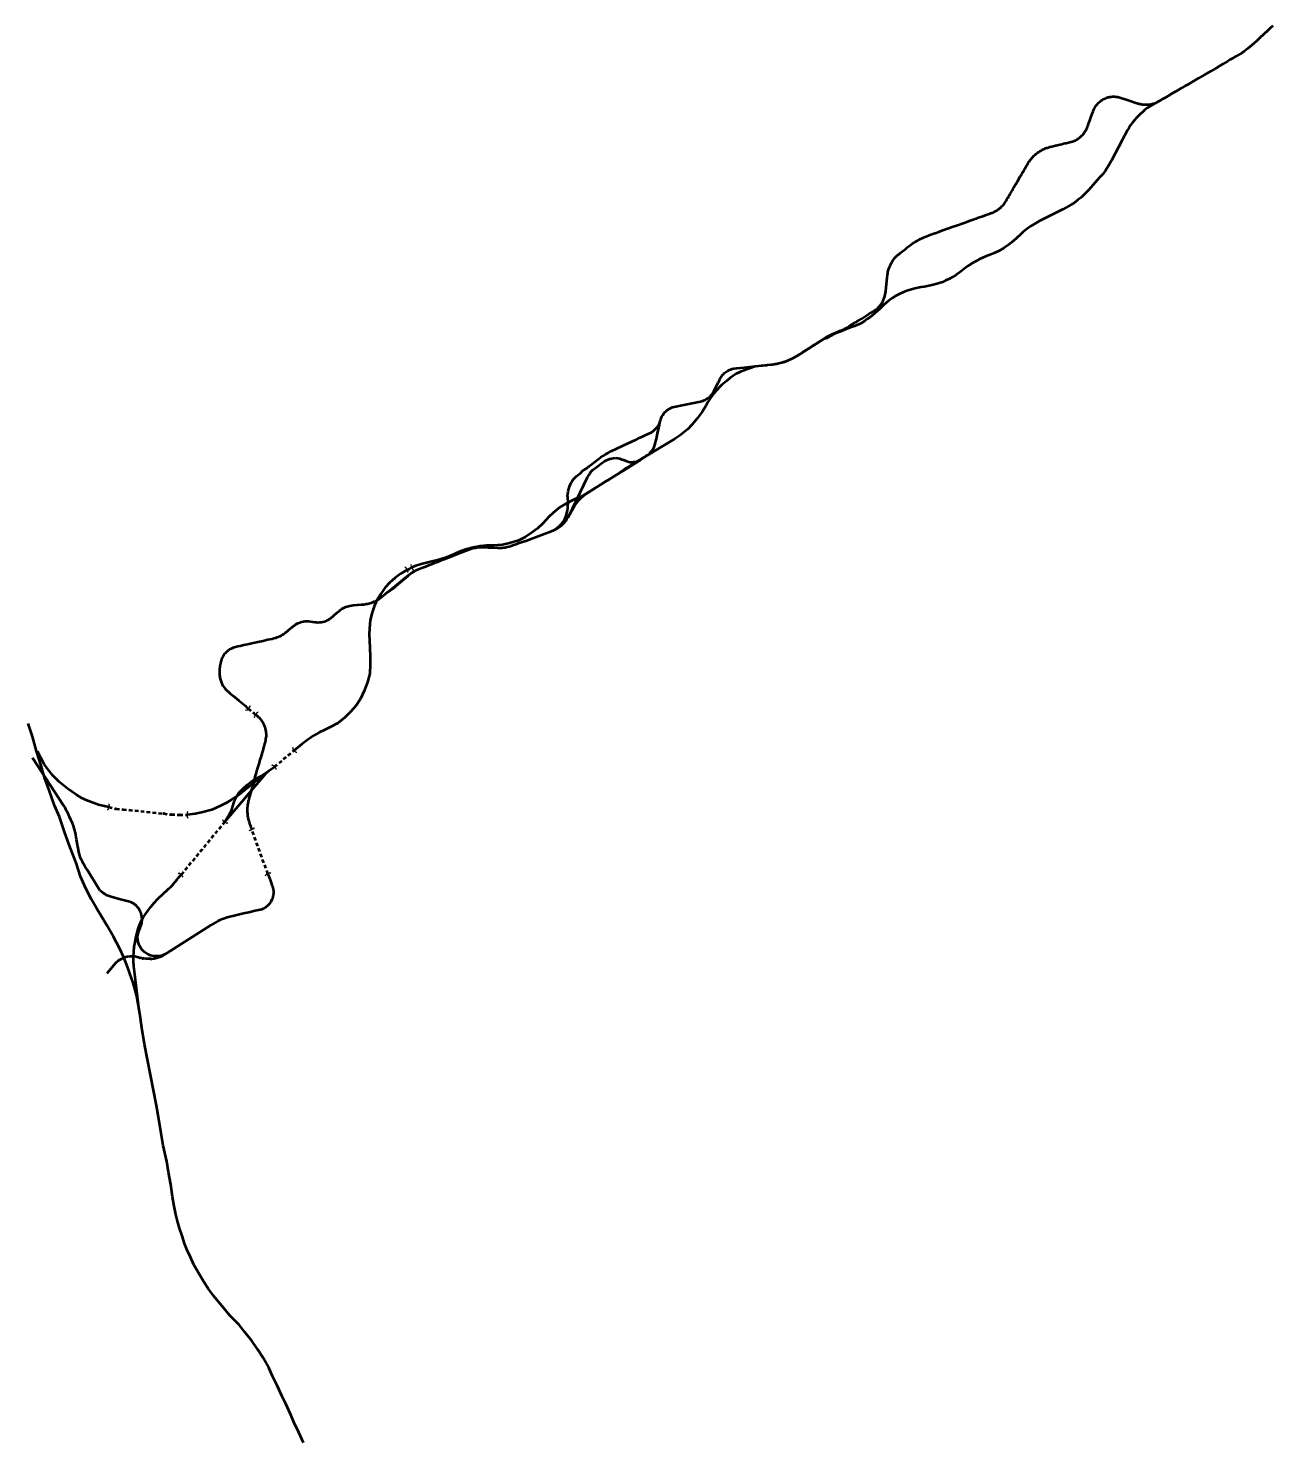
# Model space of a CAD drawing. Header units: metres. Extents: x 627729 to 750862, y 4209977 to 4428692.
# Drawn here: x 675937 to 715777, y 4274702 to 4320003 of the extents above; entities that cross this region are included whole.
import ezdxf

# ---------------------------------------------------------------- set-up
doc = ezdxf.new("R2010")
doc.units = ezdxf.units.M
doc.header["$MEASUREMENT"] = 0
doc.linetypes.add('DGN Style 2', pattern=[189.443405, 113.666043, -75.777362])
for name, color, linetype, lineweight in [('Nivel 14', 7, 'Continuous', 0), ('Nivel 15', 7, 'Continuous', 0), ('Nivel 31', 7, 'Continuous', 0), ('Nivel 32', 7, 'Continuous', 0), ('Nivel 33', 7, 'Continuous', 0), ('Nivel 34', 7, 'Continuous', 0), ('Nivel 8', 7, 'Continuous', 0), ('TRAZADO_AVE', 7, 'Continuous', 0)]:
    doc.layers.add(name, color=color, linetype=linetype, lineweight=lineweight)

msp = doc.modelspace()

# ---------------------------------------------------------------- linework, layer by layer
at = {"layer": 'Nivel 14', "color": 92, "linetype": 'Continuous', "lineweight": 53}
for points in [[(679612, 4290207), (679512, 4290234), (679427, 4290254), (679345, 4290269), (679274, 4290274), (679197, 4290273), (679103, 4290259), (679020, 4290240), (678933, 4290202), (678830, 4290141), (678726, 4290056), (678448, 4289732)], [(679868, 4290199), (679965, 4290212), (680052, 4290232), (680145, 4290263), (680237, 4290299), (680319, 4290351)]]:
    msp.add_lwpolyline(points, dxfattribs=at)
at = {"layer": 'Nivel 14', "color": 7, "linetype": 'Continuous', "lineweight": 30}
for points in [[(679599, 4290165, 0), (679608, 4290171, 0), (679612, 4290207, 0), (679614, 4290240, 0), (679604, 4290248, 0)], [(679876, 4290158, 0), (679868, 4290162, 0), (679868, 4290199, 0), (679867, 4290228, 0), (679874, 4290234, 0)]]:
    msp.add_polyline3d(points, dxfattribs=at)
at = {"layer": 'Nivel 14', "color": 7, "linetype": 'DGN Style 2', "lineweight": 53}
msp.add_polyline3d([(679868, 4290199, 0), (679795, 4290195, 0), (679695, 4290198, 0), (679612, 4290207, 0)], dxfattribs=at)
at = {"layer": 'Nivel 14', "color": 92, "linetype": 'Continuous', "lineweight": 53}
msp.add_point((679512, 4290234), dxfattribs=at)
at = {"layer": 'Nivel 15', "color": 107, "linetype": 'Continuous', "lineweight": 53}
msp.add_polyline3d([(684745, 4274702, 0), (684600, 4275026, 0), (684436, 4275360, 0), (684330, 4275613, 0), (684184, 4275942, 0), (684056, 4276201, 0), (683907, 4276535, 0), (683755, 4276833, 0), (683633, 4277098, 0), (683458, 4277421, 0), (683280, 4277697, 0), (683090, 4277961, 0), (682874, 4278241, 0), (682686, 4278472, 0), (682389, 4278775, 0), (682196, 4279012, 0), (682021, 4279210, 0), (681874, 4279395, 0), (681699, 4279641, 0), (681555, 4279850, 0), (681414, 4280084, 0), (681236, 4280400, 0), (681126, 4280640, 0), (681018, 4280864, 0), (680935, 4281087, 0), (680861, 4281327, 0), (680781, 4281573, 0), (680710, 4281798, 0), (680663, 4282013, 0), (680610, 4282278, 0), (680556, 4282580, 0), (680495, 4282976, 0), (680429, 4283363, 0), (680369, 4283708, 0), (680253, 4284223, 0), (680187, 4284602, 0), (680100, 4285193, 0), (680039, 4285502, 0), (679659, 4287462, 0), (679576, 4287988, 0), (679511, 4288452, 0), (679410, 4289001, 0), (679295, 4289428, 0), (679192, 4289728, 0), (679097, 4289978, 0), (678992, 4290240, 0), (678858, 4290539, 0), (678663, 4290904, 0), (678462, 4291255, 0), (678299, 4291523, 0), (678119, 4291826, 0), (677960, 4292105, 0), (677783, 4292453, 0), (677610, 4292837, 0), (677469, 4293277, 0), (677281, 4293766, 0), (677107, 4294238, 0), (676935, 4294744, 0), (676778, 4295108, 0), (676605, 4295598, 0), (676465, 4295978, 0), (676344, 4296379, 0), (676204, 4296854, 0), (676067, 4297317, 0), (675937, 4297741, 0)], dxfattribs=at)
at = {"layer": 'Nivel 31', "color": 30, "linetype": 'Continuous', "lineweight": 53}
for p, q in [((683080, 4295874, 0), (683181, 4295934, 0)), ((683181, 4295934, 0), (683275, 4295994, 0)), ((683275, 4295994, 0), (683378, 4296053, 0)), ((683378, 4296053, 0), (683647, 4296232, 0)), ((682608, 4295413, 0), (682687, 4295525, 0)), ((682687, 4295525, 0), (682791, 4295638, 0)), ((682791, 4295638, 0), (682948, 4295774, 0)), ((682948, 4295774, 0), (683080, 4295874, 0))]:
    msp.add_line(p, q, dxfattribs=at)
for points in [[(688063, 4302656), (687851, 4302535), (687687, 4302405), (687507, 4302248), (687366, 4302097), (687233, 4301904), (687085, 4301668), (687012, 4301486), (686937, 4301259), (686885, 4301032), (686858, 4300792), (686849, 4300585), (686864, 4300396), (686880, 4299890), (686884, 4299629), (686868, 4299339), (686793, 4299063), (686695, 4298784), (686571, 4298531), (686430, 4298309), (686267, 4298119), (686067, 4297928), (685843, 4297749), (685603, 4297616), (685431, 4297529), (685246, 4297445), (685079, 4297354), (684860, 4297198), (684694, 4297073), (684447, 4296877), (684447, 4296877)], [(678516, 4295057), (678181, 4295134), (677842, 4295264), (677651, 4295349), (677476, 4295455), (677199, 4295644), (676939, 4295853), (676721, 4296070), (676565, 4296272), (676447, 4296434), (676227, 4296835)]]:
    msp.add_lwpolyline(points, dxfattribs=at)
at = {"layer": 'Nivel 31', "color": 30, "linetype": 'Continuous', "lineweight": 53, "extrusion": (-0.000104947, 0.000112545, 1), "elevation": 412}
msp.add_lwpolyline([(682228, 4294589), (683551, 4296143), (683647, 4296232)], dxfattribs=at)
at = {"layer": 'Nivel 31', "color": 30, "linetype": 'Continuous', "lineweight": 53, "elevation": 0}
msp.add_lwpolyline([(682608, 4295413), (682570, 4295351), (682540, 4295278), (682506, 4295192), (682472, 4295088), (682438, 4294982), (682396, 4294876), (682334, 4294753), (682228, 4294589)], dxfattribs=at)
at = {"layer": 'Nivel 31', "color": 30, "linetype": 'Continuous', "lineweight": 53}
for points in [[(710959, 4316423, 0), (710611, 4315768, 0), (710507, 4315582, 0), (710426, 4315450, 0), (710334, 4315335, 0), (710231, 4315221, 0), (710162, 4315134, 0), (710093, 4315061, 0), (709952, 4314903, 0), (709877, 4314821, 0), (709747, 4314687, 0), (709644, 4314585, 0), (709540, 4314507, 0), (709447, 4314426, 0), (709333, 4314361, 0), (709166, 4314267, 0), (709071, 4314213, 0), (708295, 4313820, 0), (708191, 4313758, 0), (708028, 4313666, 0), (707927, 4313591, 0), (707791, 4313484, 0), (707712, 4313408, 0), (707567, 4313274, 0), (707415, 4313140, 0), (707315, 4313065, 0), (707179, 4312971, 0), (707045, 4312888, 0), (706859, 4312803, 0), (706754, 4312763, 0), (706579, 4312693, 0), (706395, 4312604, 0), (706280, 4312543, 0), (706178, 4312494, 0), (706026, 4312395, 0), (705944, 4312327, 0), (705791, 4312217, 0), (705629, 4312100, 0), (705532, 4312040, 0), (705433, 4311980, 0), (705304, 4311922, 0), (705203, 4311870, 0), (705103, 4311837, 0), (704993, 4311803, 0), (704822, 4311762, 0), (704620, 4311726, 0), (704518, 4311711, 0), (704316, 4311668, 0), (704214, 4311640, 0), (704096, 4311602, 0), (703957, 4311554, 0), (703842, 4311498, 0), (703714, 4311430, 0), (703594, 4311356, 0), (703473, 4311271, 0), (703333, 4311151, 0), (703188, 4311009, 0), (703101, 4310933, 0), (703028, 4310864, 0), (702892, 4310750, 0), (702807, 4310692, 0), (702707, 4310619, 0), (702589, 4310550, 0), (702393, 4310465, 0), (702290, 4310428, 0), (702186, 4310384, 0), (702051, 4310337, 0), (701919, 4310283, 0), (701749, 4310218, 0), (701609, 4310146, 0), (701497, 4310081, 0), (701396, 4310047, 0), (700662, 4309579, 0), (700544, 4309506, 0), (700453, 4309458, 0), (700364, 4309410, 0), (700185, 4309334, 0), (699898, 4309246, 0), (699752, 4309221, 0), (699587, 4309210, 0), (699434, 4309196, 0), (699212, 4309168, 0), (699059, 4309119, 0), (698964, 4309089, 0), (698853, 4309045, 0), (698757, 4309008, 0), (698596, 4308931, 0), (698504, 4308872, 0), (698399, 4308795, 0), (698300, 4308715, 0), (698144, 4308588, 0), (698061, 4308511, 0), (697990, 4308424, 0), (697879, 4308298, 0), (697789, 4308178, 0), (697686, 4308018, 0), (697615, 4307891, 0), (697510, 4307720, 0), (697355, 4307500, 0), (697185, 4307300, 0), (697051, 4307164, 0), (696793, 4306960, 0), (696634, 4306856, 0), (696205, 4306601, 0), (695748, 4306325, 0), (695723, 4306308, 0), (695683, 4306282, 0), (695642, 4306257, 0), (695620, 4306243, 0), (695610, 4306237, 0), (695610, 4306237, 0), (694902, 4305791, 0), (693790, 4305090, 0), (693673, 4305019, 0), (693435, 4304919, 0), (693124, 4304762, 0), (692939, 4304653, 0), (692746, 4304485, 0), (692607, 4304354, 0), (692407, 4304145, 0), (692235, 4303980, 0), (692050, 4303840, 0), (691849, 4303708, 0), (691629, 4303600, 0), (691338, 4303515, 0), (691114, 4303461, 0), (690812, 4303438, 0), (690609, 4303435, 0), (690399, 4303415, 0), (690175, 4303378, 0), (689929, 4303312, 0), (689734, 4303232, 0), (689476, 4303121, 0), (689287, 4303047, 0), (689040, 4302963, 0), (688812, 4302917, 0), (688520, 4302842, 0), (688314, 4302777, 0), (688214, 4302731, 0)], [(682609, 4295414, 0), (682736, 4295504, 0), (683031, 4295739, 0), (683180, 4295859, 0), (683323, 4295983, 0), (683647, 4296232, 0), (683818, 4296350, 0)], [(682609, 4295414, 0), (682455, 4295306, 0), (682280, 4295199, 0), (682091, 4295104, 0), (681808, 4294973, 0), (681480, 4294886, 0), (681282, 4294839, 0), (681020, 4294812, 0), (681020, 4294812, 0)], [(679461, 4288727, 0), (679342, 4289789, 0), (679318, 4289961, 0), (679305, 4290121, 0), (679305, 4290274, 0), (679311, 4290423, 0), (679324, 4290585, 0), (679355, 4290736, 0), (679389, 4290913, 0), (679428, 4291085, 0), (679475, 4291221, 0), (679547, 4291404, 0), (679626, 4291544, 0), (679685, 4291628, 0), (679764, 4291740, 0), (679859, 4291869, 0), (679965, 4291991, 0), (680084, 4292124, 0), (680255, 4292286, 0), (680399, 4292415, 0), (680441, 4292451, 0), (680488, 4292494, 0), (680527, 4292535, 0), (680593, 4292609, 0), (680643, 4292669, 0), (680703, 4292743, 0), (680760, 4292812, 0), (680827, 4292889, 0)]]:
    msp.add_polyline3d(points, dxfattribs=at)
msp.add_point((688063, 4302656), dxfattribs=at)
msp.add_point((688063, 4302656), dxfattribs=at)
at = {"layer": 'Nivel 32', "color": 7, "linetype": 'DGN Style 2', "lineweight": 53}
for p, q in [((688063, 4302656), (688137, 4302692)), ((688137, 4302692), (688214, 4302731)), ((683818, 4296350), (684447, 4296877)), ((678516, 4295057), (678739, 4295007)), ((678739, 4295007), (678972, 4294987)), ((678972, 4294987), (680274, 4294849)), ((680274, 4294849), (680515, 4294821)), ((680515, 4294821), (680775, 4294812)), ((680775, 4294812), (681020, 4294812))]:
    msp.add_line(p, q, dxfattribs=at)
at = {"layer": 'Nivel 32', "color": 7, "linetype": 'DGN Style 2', "lineweight": 53, "extrusion": (-0.761707, 0.628199, 0.158642), "elevation": 2178200, "flags": 128}
msp.add_lwpolyline([(-3747250, -349986), (-3746092, -349986), (-3745047, -349986)], dxfattribs=at)
at = {"layer": 'Nivel 32', "color": 7, "linetype": 'Continuous', "lineweight": 30}
for points in [[(688085, 4302559, 0), (688098, 4302584, 0), (688063, 4302656, 0), (688027, 4302728, 0), (687993, 4302730, 0)], [(688195, 4302829, 0), (688182, 4302805, 0), (688214, 4302731, 0), (688248, 4302657, 0), (688281, 4302655, 0)], [(684402, 4296965, 0), (684396, 4296938, 0), (684447, 4296877, 0), (684500, 4296815, 0), (684533, 4296822, 0)], [(683871, 4296267, 0), (683875, 4296294, 0), (683818, 4296350, 0), (683759, 4296406, 0), (683727, 4296396, 0)], [(678474, 4294967, 0), (678499, 4294978, 0), (678516, 4295057, 0), (678532, 4295136, 0), (678506, 4295158, 0)], [(681040, 4294909, 0), (681018, 4294892, 0), (681020, 4294812, 0), (681022, 4294731, 0), (681052, 4294716, 0)], [(682157, 4294658, 0), (682160, 4294631, 0), (682228, 4294589, 0), (682298, 4294547, 0), (682327, 4294564, 0)], [(680888, 4292812, 0), (680889, 4292839, 0), (680827, 4292890, 0), (680763, 4292940, 0), (680732, 4292926, 0)]]:
    msp.add_polyline3d(points, dxfattribs=at)
at = {"layer": 'Nivel 32', "color": 7, "linetype": 'DGN Style 2', "lineweight": 53}
for p in [(678516, 4295057), (678516, 4295057), (678739, 4295007), (680274, 4294849), (680515, 4294821), (680775, 4294812)]:
    msp.add_point(p, dxfattribs=at)
at = {"layer": 'Nivel 33', "color": 142, "linetype": 'Continuous', "lineweight": 53}
for p, q in [((696009, 4307166), (696082, 4307241)), ((696082, 4307241), (696124, 4307300)), ((696124, 4307300), (696144, 4307346)), ((696144, 4307346), (696167, 4307406, 0)), ((695218, 4306750), (695277, 4306777)), ((695277, 4306777), (695352, 4306810)), ((695352, 4306810), (695406, 4306835)), ((695406, 4306835), (695500, 4306883)), ((695500, 4306883), (695600, 4306926)), ((695600, 4306926), (695688, 4306975)), ((695688, 4306975), (695780, 4307018)), ((695780, 4307018), (695873, 4307054)), ((695873, 4307054), (695929, 4307094)), ((695929, 4307094), (696009, 4307166)), ((694268, 4306264), (694337, 4306310)), ((694337, 4306310), (694420, 4306363)), ((694420, 4306363), (694504, 4306409)), ((694504, 4306409), (694602, 4306460)), ((694602, 4306460), (695146, 4306716)), ((695146, 4306716), (695218, 4306750)), ((693685, 4305829), (693734, 4305862)), ((693734, 4305862), (693816, 4305919)), ((693816, 4305919), (693895, 4305982)), ((693895, 4305982), (694035, 4306085)), ((693976, 4305831), (694012, 4305865, 0)), ((694012, 4305865, 0), (694050, 4305893, 0)), ((694035, 4306085), (694213, 4306226)), ((694050, 4305893, 0), (694080, 4305916)), ((694080, 4305916), (694126, 4305947)), ((694126, 4305947), (694314, 4306087)), ((694213, 4306226), (694268, 4306264)), ((694314, 4306087), (694373, 4306124)), ((694373, 4306124), (694427, 4306159)), ((694427, 4306159), (694483, 4306184)), ((694483, 4306184), (694550, 4306213)), ((694550, 4306213), (694608, 4306229)), ((694608, 4306229), (694673, 4306237)), ((694673, 4306237), (694748, 4306241)), ((694748, 4306241), (694809, 4306232)), ((694809, 4306232), (694860, 4306224)), ((694860, 4306224), (694937, 4306197)), ((694937, 4306197), (694992, 4306181)), ((694992, 4306181), (695065, 4306152)), ((695065, 4306152), (695127, 4306132)), ((695127, 4306132), (695195, 4306111)), ((695195, 4306111), (695254, 4306111)), ((695254, 4306111), (695312, 4306112)), ((695312, 4306112), (695380, 4306121)), ((695380, 4306121), (695440, 4306137)), ((695440, 4306137), (695511, 4306175, 0)), ((693239, 4304379), (693845, 4305623)), ((693296, 4305402), (693332, 4305471)), ((693332, 4305471), (693384, 4305553)), ((693384, 4305553), (693444, 4305618)), ((693444, 4305618), (693483, 4305657)), ((693483, 4305657), (693533, 4305693)), ((693533, 4305693), (693587, 4305738)), ((693587, 4305738), (693627, 4305767)), ((693627, 4305767), (693685, 4305829)), ((693845, 4305623), (693863, 4305661)), ((693863, 4305661), (693888, 4305705)), ((693888, 4305705), (693913, 4305747, 0)), ((693913, 4305747, 0), (693944, 4305796, 0)), ((693944, 4305796, 0), (693976, 4305831)), ((693202, 4305033), (693211, 4305089)), ((693208, 4304986), (693202, 4305033)), ((693215, 4304934), (693208, 4304986)), ((693211, 4305089), (693218, 4305168)), ((693218, 4305168), (693241, 4305249)), ((693241, 4305249), (693263, 4305326)), ((693263, 4305326), (693296, 4305402)), ((693183, 4304473), (693203, 4304565)), ((693203, 4304565), (693210, 4304636)), ((693210, 4304636), (693212, 4304699)), ((693212, 4304699), (693221, 4304783)), ((693218, 4304849), (693215, 4304934)), ((693221, 4304783), (693218, 4304849)), ((692904, 4304031), (692957, 4304083)), ((692957, 4304083), (693009, 4304133)), ((693009, 4304133), (693046, 4304184)), ((693046, 4304184), (693094, 4304260)), ((693094, 4304260), (693124, 4304316)), ((693124, 4304316), (693154, 4304400)), ((693154, 4304400), (693183, 4304473)), ((692689, 4303894, 0), (692765, 4303934)), ((692765, 4303934), (692809, 4303959)), ((692809, 4303959), (692862, 4304000)), ((692862, 4304000), (692904, 4304031)), ((687569, 4302036), (687866, 4302274)), ((687569, 4302036), (687866, 4302274)), ((687569, 4302036), (687866, 4302274)), ((687569, 4302036), (687866, 4302274)), ((687569, 4302036), (687866, 4302274)), ((687569, 4302036), (687866, 4302274)), ((687569, 4302036), (687866, 4302274)), ((687705, 4302139), (687845, 4302252)), ((687705, 4302139), (687845, 4302252)), ((687705, 4302139), (687845, 4302252)), ((687705, 4302139), (687845, 4302252)), ((687705, 4302139), (687845, 4302252)), ((687705, 4302139), (687845, 4302252)), ((687705, 4302139), (687845, 4302252)), ((687783, 4302212), (687992, 4302384)), ((687783, 4302212), (687992, 4302384)), ((687783, 4302212), (687992, 4302384)), ((687783, 4302212), (687992, 4302384)), ((687783, 4302212), (687992, 4302384)), ((687783, 4302212), (687992, 4302384)), ((687783, 4302212), (687992, 4302384)), ((687845, 4302252), (687907, 4302309)), ((687845, 4302252), (687907, 4302309)), ((687845, 4302252), (687907, 4302309)), ((687845, 4302252), (687907, 4302309)), ((687845, 4302252), (687907, 4302309)), ((687845, 4302252), (687907, 4302309)), ((687845, 4302252), (687907, 4302309)), ((687866, 4302274), (688021, 4302404)), ((687866, 4302274), (688021, 4302404)), ((687866, 4302274), (688021, 4302404)), ((687866, 4302274), (688021, 4302404)), ((687866, 4302274), (688021, 4302404)), ((687866, 4302274), (688021, 4302404)), ((687866, 4302274), (688021, 4302404)), ((687992, 4302384), (688074, 4302452)), ((687992, 4302384), (688074, 4302452)), ((687992, 4302384), (688074, 4302452)), ((687992, 4302384), (688074, 4302452)), ((687992, 4302384), (688074, 4302452)), ((687992, 4302384), (688074, 4302452)), ((687992, 4302384), (688074, 4302452)), ((688021, 4302404), (688104, 4302477)), ((688021, 4302404), (688104, 4302477)), ((688021, 4302404), (688104, 4302477)), ((688021, 4302404), (688104, 4302477)), ((688021, 4302404), (688104, 4302477)), ((688021, 4302404), (688104, 4302477)), ((688021, 4302404), (688104, 4302477)), ((687454, 4301953), (687534, 4302013)), ((687454, 4301953), (687534, 4302013)), ((687454, 4301953), (687534, 4302013)), ((687454, 4301953), (687534, 4302013)), ((687454, 4301953), (687534, 4302013)), ((687454, 4301953), (687534, 4302013)), ((687454, 4301953), (687534, 4302013)), ((687454, 4301953), (687507, 4301990)), ((687454, 4301953), (687507, 4301990)), ((687454, 4301953), (687507, 4301990)), ((687454, 4301953), (687507, 4301990)), ((687454, 4301953), (687507, 4301990)), ((687454, 4301953), (687507, 4301990)), ((687454, 4301953), (687507, 4301990)), ((687507, 4301990), (687569, 4302035)), ((687507, 4301990), (687569, 4302035)), ((687507, 4301990), (687569, 4302035)), ((687507, 4301990), (687569, 4302035)), ((687507, 4301990), (687569, 4302035)), ((687507, 4301990), (687569, 4302035)), ((687507, 4301990), (687569, 4302035)), ((687522, 4302001), (687552, 4302020)), ((687522, 4302001), (687552, 4302020)), ((687522, 4302001), (687552, 4302020)), ((687522, 4302001), (687552, 4302020)), ((687522, 4302001), (687552, 4302020)), ((687522, 4302001), (687552, 4302020)), ((687522, 4302001), (687552, 4302020)), ((687534, 4302013), (687603, 4302068)), ((687534, 4302013), (687603, 4302068)), ((687534, 4302013), (687603, 4302068)), ((687534, 4302013), (687603, 4302068)), ((687534, 4302013), (687603, 4302068)), ((687534, 4302013), (687603, 4302068)), ((687534, 4302013), (687603, 4302068)), ((687552, 4302020), (687567, 4302030)), ((687552, 4302020), (687567, 4302030)), ((687552, 4302020), (687567, 4302030)), ((687552, 4302020), (687567, 4302030)), ((687552, 4302020), (687567, 4302030)), ((687552, 4302020), (687567, 4302030)), ((687552, 4302020), (687567, 4302030)), ((687567, 4302030), (687573, 4302034)), ((687567, 4302030), (687573, 4302034)), ((687567, 4302030), (687573, 4302034)), ((687567, 4302030), (687573, 4302034)), ((687567, 4302030), (687573, 4302034)), ((687567, 4302030), (687573, 4302034)), ((687567, 4302030), (687573, 4302034)), ((687569, 4302035), (687569, 4302036)), ((687569, 4302035), (687569, 4302036)), ((687569, 4302035), (687569, 4302036)), ((687569, 4302035), (687569, 4302036)), ((687569, 4302035), (687569, 4302036)), ((687569, 4302035), (687569, 4302036)), ((687569, 4302035), (687569, 4302036)), ((687573, 4302034), (687586, 4302043)), ((687573, 4302034), (687586, 4302043)), ((687573, 4302034), (687586, 4302043)), ((687573, 4302034), (687586, 4302043)), ((687573, 4302034), (687586, 4302043)), ((687573, 4302034), (687586, 4302043)), ((687573, 4302034), (687586, 4302043)), ((687586, 4302043), (687596, 4302051)), ((687586, 4302043), (687596, 4302051)), ((687586, 4302043), (687596, 4302051)), ((687586, 4302043), (687596, 4302051)), ((687586, 4302043), (687596, 4302051)), ((687586, 4302043), (687596, 4302051)), ((687586, 4302043), (687596, 4302051)), ((687596, 4302051), (687705, 4302139)), ((687596, 4302051), (687705, 4302139)), ((687596, 4302051), (687705, 4302139)), ((687596, 4302051), (687705, 4302139)), ((687596, 4302051), (687705, 4302139)), ((687596, 4302051), (687705, 4302139)), ((687596, 4302051), (687705, 4302139)), ((687603, 4302068), (687783, 4302212)), ((687603, 4302068), (687783, 4302212)), ((687603, 4302068), (687783, 4302212)), ((687603, 4302068), (687783, 4302212)), ((687603, 4302068), (687783, 4302212)), ((687603, 4302068), (687783, 4302212)), ((687603, 4302068), (687783, 4302212)), ((687609, 4302048), (687662, 4302097)), ((687609, 4302048), (687662, 4302097)), ((687609, 4302048), (687662, 4302097)), ((687609, 4302048), (687662, 4302097)), ((687609, 4302048), (687662, 4302097)), ((687609, 4302048), (687662, 4302097)), ((687609, 4302048), (687662, 4302097)), ((687662, 4302097), (687699, 4302134)), ((687662, 4302097), (687699, 4302134)), ((687662, 4302097), (687699, 4302134)), ((687662, 4302097), (687699, 4302134)), ((687662, 4302097), (687699, 4302134)), ((687662, 4302097), (687699, 4302134)), ((687662, 4302097), (687699, 4302134)), ((683082, 4294366), (683090, 4294343))]:
    msp.add_line(p, q, dxfattribs=at)
for points in [[(699211, 4309177), (699409, 4309199), (699573, 4309216), (699606, 4309220), (699608, 4309220), (699709, 4309233), (699751, 4309239), (699753, 4309239), (699806, 4309246), (699848, 4309252), (699850, 4309252), (699876, 4309256), (699878, 4309256), (699904, 4309261), (699928, 4309266), (699938, 4309268), (699967, 4309273), (700064, 4309299), (700146, 4309324), (700230, 4309354), (700294, 4309381), (700376, 4309419), (700453, 4309457), (700532, 4309502), (700614, 4309554), (700644, 4309572), (700714, 4309620), (700795, 4309668), (700937, 4309759), (701014, 4309808), (701123, 4309877), (701141, 4309889), (701171, 4309907), (701288, 4309982), (701369, 4310033), (701401, 4310054), (701448, 4310083), (701484, 4310105), (701569, 4310154), (701669, 4310205), (701796, 4310260), (701945, 4310321), (701945, 4310321), (701959, 4310328), (701959, 4310328), (702031, 4310358), (702083, 4310385), (702127, 4310410), (702152, 4310424), (702212, 4310460), (702330, 4310532), (702426, 4310591), (702426, 4310591), (702433, 4310595), (702433, 4310595), (702462, 4310612), (702607, 4310702), (702837, 4310843), (702983, 4310933), (703031, 4310963), (703082, 4311000), (703121, 4311032), (703159, 4311068), (703200, 4311113), (703241, 4311164), (703263, 4311198), (703270, 4311209), (703272, 4311212), (703295, 4311255), (703319, 4311307), (703342, 4311363), (703361, 4311427), (703373, 4311479), (703387, 4311579), (703438, 4312022), (703447, 4312110), (703454, 4312156), (703460, 4312192), (703471, 4312240), (703487, 4312296)], [(684514, 4300915), (684553, 4300937), (684553, 4300937), (684575, 4300948), (684580, 4300951), (684633, 4300973), (684683, 4300991), (684744, 4301004), (684799, 4301012), (684849, 4301015), (684911, 4301013), (684976, 4301008), (685041, 4300997), (685044, 4300997), (685110, 4300986), (685112, 4300985), (685165, 4300979), (685219, 4300976), (685274, 4300979), (685320, 4300985), (685371, 4300994), (685415, 4301006), (685452, 4301019), (685488, 4301033), (685519, 4301048), (685555, 4301067), (685585, 4301086), (685615, 4301107), (685623, 4301114), (685709, 4301186), (685825, 4301287), (685872, 4301327), (685906, 4301353), (685935, 4301376), (685979, 4301405), (686017, 4301428), (686061, 4301450), (686102, 4301468), (686142, 4301483), (686189, 4301497), (686231, 4301507), (686285, 4301517), (686342, 4301524), (686342, 4301524), (686358, 4301526), (686472, 4301536), (686601, 4301547), (686677, 4301552), (686727, 4301558), (686765, 4301564), (686805, 4301572), (686871, 4301587), (686926, 4301604), (686970, 4301620), (686991, 4301629), (687014, 4301639), (687053, 4301659), (687096, 4301682), (687139, 4301708), (687155, 4301718), (687201, 4301751), (687270, 4301806), (687289, 4301821), (687362, 4301879), (687450, 4301951), (687456, 4301956), (688114, 4302484), (688155, 4302517), (688195, 4302548), (688246, 4302583), (688289, 4302609), (688337, 4302636), (688378, 4302656), (688432, 4302679), (688531, 4302719), (688660, 4302768), (688782, 4302816), (688873, 4302853), (688964, 4302888), (689043, 4302919), (689156, 4302964), (689281, 4303013), (689359, 4303043), (689504, 4303099), (689598, 4303137), (689932, 4303269), (690047, 4303312), (690106, 4303331), (690164, 4303348), (690214, 4303359), (690249, 4303367), (690298, 4303374), (690347, 4303380), (690402, 4303384), (690465, 4303385), (690520, 4303384), (690563, 4303382), (690662, 4303377), (690844, 4303370), (690955, 4303365), (691017, 4303363), (691053, 4303364), (691084, 4303365), (691112, 4303367), (691160, 4303371), (691208, 4303378), (691272, 4303390), (691332, 4303406), (691402, 4303426), (691478, 4303454), (691561, 4303485), (691648, 4303518), (691756, 4303557), (691861, 4303592), (692486, 4303819), (692686, 4303893), (692788, 4303936), (692867, 4303978), (692938, 4304025), (692998, 4304071), (693066, 4304135), (693142, 4304226), (693182, 4304282), (693220, 4304344), (693279, 4304443), (693423, 4304698), (693487, 4304794), (693500, 4304810), (693500, 4304810), (693556, 4304881), (693636, 4304964), (693707, 4305028), (693725, 4305041), (693768, 4305073), (693790, 4305090), (693826, 4305113), (693845, 4305125), (693886, 4305151), (694266, 4305391), (694449, 4305505), (694531, 4305556), (694721, 4305676), (694886, 4305781), (694933, 4305811), (695178, 4305963), (695598, 4306230), (695642, 4306257), (695723, 4306308), (695774, 4306343), (695825, 4306385), (695872, 4306434), (695897, 4306465), (695930, 4306512), (695963, 4306570), (695984, 4306617), (696000, 4306663), (696046, 4306852), (696085, 4307030), (696123, 4307207), (696144, 4307302), (696158, 4307366), (696171, 4307426), (696185, 4307478), (696200, 4307521), (696224, 4307572), (696250, 4307617), (696279, 4307661), (696320, 4307710), (696357, 4307744), (696390, 4307772), (696439, 4307806), (696498, 4307839), (696560, 4307865), (696616, 4307881), (696920, 4307943), (697134, 4307984), (697406, 4308040), (697460, 4308050), (697496, 4308060), (697527, 4308070), (697557, 4308081), (697585, 4308093), (697604, 4308102), (697640, 4308123), (697688, 4308154), (697726, 4308182), (697763, 4308213), (697793, 4308245), (697793, 4308245), (697820, 4308278), (697849, 4308317), (697883, 4308371), (697919, 4308444), (697988, 4308584), (698024, 4308657), (698051, 4308713), (698073, 4308759), (698088, 4308786), (698106, 4308819), (698126, 4308849), (698145, 4308876), (698164, 4308900), (698191, 4308928), (698218, 4308954), (698248, 4308980), (698277, 4309001), (698308, 4309022), (698345, 4309043), (698385, 4309062), (698426, 4309078), (698473, 4309092), (698526, 4309102), (698616, 4309114), (698856, 4309139), (699211, 4309177)], [(694976, 4305846), (694983, 4305850), (695069, 4305905), (695069, 4305905), (695101, 4305925), (695125, 4305940)], [(695125, 4305940), (695125, 4305940), (695125, 4305940), (695238, 4306009), (695264, 4306018)], [(695180, 4305960), (695589, 4306219), (695597, 4306225), (695610, 4306237)], [(695180, 4305960), (695589, 4306219), (695597, 4306225), (695610, 4306237)], [(695180, 4305960), (695589, 4306219), (695597, 4306225), (695610, 4306237)], [(695180, 4305960), (695589, 4306219), (695597, 4306225), (695610, 4306237)], [(695180, 4305960), (695589, 4306219), (695597, 4306225), (695610, 4306237)], [(684553, 4300937), (684514, 4300915), (684482, 4300894), (684446, 4300868), (684399, 4300831), (684349, 4300788), (684269, 4300721), (684216, 4300675), (684164, 4300636), (684160, 4300632), (684119, 4300602), (684075, 4300574), (684031, 4300547), (683989, 4300525), (683939, 4300503), (683895, 4300488), (683855, 4300473), (683799, 4300457), (683740, 4300442), (683737, 4300442), (683597, 4300411), (683452, 4300378), (683281, 4300339), (683090, 4300298), (682959, 4300268), (682838, 4300241), (682719, 4300215), (682644, 4300198), (682568, 4300180), (682521, 4300166), (682519, 4300166), (682474, 4300149), (682427, 4300128), (682382, 4300105), (682351, 4300085), (682320, 4300061), (682288, 4300035), (682264, 4300013), (682236, 4299983), (682211, 4299953), (682187, 4299920), (682172, 4299898), (682154, 4299866), (682136, 4299828), (682120, 4299788), (682108, 4299754), (682098, 4299717), (682088, 4299672), (682085, 4299652), (682082, 4299634), (682082, 4299631), (682074, 4299562), (682063, 4299474), (682059, 4299418), (682058, 4299416), (682057, 4299358), (682058, 4299315), (682062, 4299277), (682064, 4299247), (682073, 4299194), (682087, 4299138), (682088, 4299136), (682108, 4299075), (682148, 4298988), (682180, 4298934), (682183, 4298928), (682186, 4298925), (682245, 4298846), (682317, 4298772), (682321, 4298767), (682402, 4298698), (682498, 4298622), (682608, 4298530), (682610, 4298529), (682673, 4298477), (682786, 4298384), (682788, 4298384), (682890, 4298299), (682925, 4298262), (682976, 4298219)], [(683213, 4298025), (683241, 4298004), (683288, 4297965), (683346, 4297903), (683352, 4297897), (683356, 4297892), (683361, 4297886), (683365, 4297882), (683368, 4297877), (683372, 4297873), (683375, 4297869), (683378, 4297864), (683382, 4297860), (683386, 4297855), (683389, 4297851), (683393, 4297846), (683397, 4297841), (683400, 4297837), (683404, 4297832), (683408, 4297826), (683412, 4297819), (683417, 4297813), (683421, 4297806), (683425, 4297800), (683429, 4297794), (683432, 4297788), (683436, 4297782), (683439, 4297776), (683442, 4297770), (683446, 4297764), (683449, 4297758), (683452, 4297753), (683454, 4297747), (683457, 4297741), (683460, 4297736), (683463, 4297730), (683466, 4297724), (683469, 4297718), (683472, 4297712), (683475, 4297706), (683478, 4297699), (683480, 4297694), (683495, 4297656), (683496, 4297654), (683498, 4297648), (683500, 4297641), (683503, 4297635), (683506, 4297628), (683508, 4297622), (683510, 4297616), (683512, 4297609), (683514, 4297604), (683516, 4297598), (683517, 4297592), (683519, 4297586), (683520, 4297580), (683521, 4297575), (683523, 4297569), (683524, 4297563), (683526, 4297558), (683527, 4297552), (683528, 4297546), (683529, 4297541), (683530, 4297535), (683532, 4297529), (683533, 4297523), (683534, 4297517), (683535, 4297511), (683536, 4297506), (683537, 4297500), (683538, 4297495), (683539, 4297489), (683540, 4297484), (683540, 4297478), (683541, 4297473), (683542, 4297468), (683542, 4297463), (683543, 4297458), (683544, 4297453), (683544, 4297448), (683545, 4297443), (683545, 4297436), (683546, 4297429), (683546, 4297423), (683547, 4297416), (683547, 4297409), (683548, 4297403), (683548, 4297394), (683548, 4297385), (683549, 4297377), (683549, 4297368), (683549, 4297360), (683549, 4297351), (683549, 4297341), (683549, 4297332), (683549, 4297322), (683549, 4297313), (683549, 4297304)], [(683174, 4295922), (683186, 4295965), (683190, 4295977), (683191, 4295983), (683214, 4296064), (683242, 4296161), (683243, 4296164), (683268, 4296250), (683269, 4296253), (683296, 4296347), (683297, 4296350), (683324, 4296441), (683347, 4296522), (683348, 4296525), (683365, 4296581), (683388, 4296656), (683388, 4296659), (683411, 4296736), (683412, 4296738), (683434, 4296810), (683434, 4296810), (683451, 4296873), (683465, 4296914), (683467, 4296921), (683467, 4296922), (683480, 4296965), (683491, 4297002), (683502, 4297043), (683514, 4297082), (683514, 4297083), (683523, 4297118), (683523, 4297120), (683531, 4297153), (683532, 4297157), (683537, 4297188), (683542, 4297219), (683546, 4297259), (683549, 4297293), (683549, 4297306)], [(677478, 4294026), (677448, 4294233), (677421, 4294345), (677383, 4294457), (677350, 4294549), (677302, 4294649), (677260, 4294747), (677211, 4294849), (677165, 4294944), (677113, 4295041), (677064, 4295115), (676073, 4296637), (676073, 4296637)], [(683174, 4295922), (683137, 4295795), (683121, 4295742), (683109, 4295701), (683098, 4295662), (683086, 4295622), (683063, 4295543), (683052, 4295508), (683029, 4295426), (683019, 4295395), (683010, 4295365), (683002, 4295335), (682994, 4295306), (682987, 4295279), (682979, 4295247), (682972, 4295217), (682961, 4295161), (682955, 4295131), (682950, 4295083), (682948, 4295060), (682944, 4294992), (682944, 4294943), (682945, 4294900), (682950, 4294844), (682954, 4294801), (682957, 4294778), (682966, 4294730), (682972, 4294700), (682979, 4294671), (682987, 4294643), (682994, 4294615), (683010, 4294568), (683016, 4294548), (683023, 4294528), (683031, 4294506), (683039, 4294484), (683047, 4294462), (683054, 4294442), (683064, 4294416), (683074, 4294389), (683082, 4294366)], [(678231, 4292393), (678218, 4292409), (678103, 4292599), (678039, 4292713), (677928, 4292884), (677832, 4293039), (677759, 4293149), (677699, 4293242), (677670, 4293309), (677621, 4293407), (677561, 4293572), (677478, 4294026)], [(683608, 4292920), (683638, 4292840), (683659, 4292783), (683680, 4292726), (683702, 4292666), (683724, 4292605), (683739, 4292560), (683754, 4292514), (683758, 4292501), (683762, 4292489), (683770, 4292458), (683773, 4292442), (683776, 4292426), (683778, 4292410), (683780, 4292395), (683782, 4292373), (683784, 4292352), (683784, 4292331), (683784, 4292309), (683783, 4292288), (683781, 4292267), (683778, 4292246), (683775, 4292225), (683770, 4292202), (683765, 4292179), (683758, 4292156), (683751, 4292134), (683736, 4292095), (683700, 4292026), (683645, 4291951), (683615, 4291921), (683539, 4291853), (683471, 4291812), (683409, 4291784), (683307, 4291755), (683204, 4291733), (682993, 4291684), (682830, 4291647), (682699, 4291617), (682480, 4291567), (682394, 4291547), (682305, 4291523), (682215, 4291494), (682126, 4291461), (682064, 4291435), (682004, 4291408), (681854, 4291325), (681782, 4291280), (680375, 4290383), (680319, 4290351), (680319, 4290351)]]:
    msp.add_lwpolyline(points, dxfattribs=at)
at = {"layer": 'Nivel 33', "color": 142, "linetype": 'Continuous', "lineweight": 53, "extrusion": (0.000723606, -0.001606, 0.999998), "elevation": -6411}
msp.add_lwpolyline([(694902, 4305786), (694929, 4305798), (695180, 4305955)], dxfattribs=at)
at = {"layer": 'Nivel 33', "color": 142, "linetype": 'Continuous', "lineweight": 53, "elevation": 0}
msp.add_lwpolyline([(694902, 4305791), (694925, 4305808), (694968, 4305840), (694974, 4305844), (695021, 4305880), (695054, 4305905), (695074, 4305918), (695126, 4305940)], dxfattribs=at)
at = {"layer": 'Nivel 33', "color": 142, "linetype": 'Continuous', "lineweight": 53}
for points in [[(703471, 4312240, 0), (703487, 4312296, 0), (703491, 4312307, 0), (703506, 4312350, 0), (703527, 4312400, 0), (703549, 4312450, 0), (703575, 4312495, 0), (703606, 4312545, 0), (703648, 4312603, 0), (703694, 4312660, 0), (703746, 4312713, 0), (703809, 4312769, 0), (703811, 4312771, 0), (703815, 4312773, 0), (703863, 4312811, 0), (703863, 4312811, 0), (703915, 4312852, 0), (703916, 4312853, 0), (703991, 4312912, 0), (703991, 4312912, 0), (704042, 4312953, 0), (704043, 4312954, 0), (704045, 4312956, 0), (704088, 4312990, 0), (704156, 4313041, 0), (704157, 4313042, 0), (704203, 4313077, 0), (704206, 4313079, 0), (704206, 4313079, 0), (704248, 4313112, 0), (704248, 4313112, 0), (704300, 4313144, 0), (704302, 4313145, 0), (704328, 4313160, 0), (704370, 4313185, 0), (704424, 4313217, 0), (704458, 4313236, 0), (704459, 4313236, 0), (704503, 4313260, 0), (704549, 4313281, 0), (704550, 4313282, 0), (704597, 4313302, 0), (704647, 4313324, 0), (704706, 4313348, 0), (704707, 4313348, 0), (704761, 4313368, 0), (704763, 4313369, 0), (704775, 4313374, 0), (704862, 4313404, 0), (704963, 4313442, 0), (704968, 4313443, 0), (705089, 4313487, 0), (705090, 4313487, 0), (705218, 4313533, 0), (705218, 4313533, 0), (705370, 4313588, 0), (705370, 4313588, 0), (705372, 4313588, 0), (705516, 4313640, 0), (705517, 4313640, 0), (705683, 4313700, 0), (705687, 4313700, 0), (705866, 4313765, 0), (705870, 4313766, 0), (706016, 4313818, 0), (706018, 4313819, 0), (706091, 4313846, 0), (706255, 4313904, 0), (706317, 4313926, 0), (706320, 4313927, 0), (706468, 4313980, 0), (706470, 4313980, 0), (706602, 4314029, 0), (706640, 4314042, 0), (706728, 4314074, 0), (706752, 4314082, 0), (706756, 4314084, 0), (706781, 4314092, 0), (706785, 4314094, 0), (706790, 4314096, 0), (706793, 4314097, 0), (706819, 4314107, 0), (706827, 4314110, 0), (706833, 4314113, 0), (706846, 4314118, 0), (706879, 4314134, 0), (706896, 4314142, 0), (706900, 4314144, 0), (706918, 4314153, 0), (706942, 4314168, 0), (706946, 4314170, 0), (706960, 4314180, 0), (706988, 4314198, 0), (707000, 4314207, 0), (707001, 4314207, 0), (707004, 4314210, 0), (707028, 4314229, 0), (707030, 4314230, 0), (707032, 4314231, 0), (707056, 4314251, 0), (707060, 4314254, 0), (707084, 4314276, 0), (707087, 4314279, 0), (707110, 4314302, 0), (707110, 4314303, 0), (707132, 4314326, 0), (707132, 4314326, 0), (707135, 4314329, 0), (707154, 4314351, 0), (707156, 4314352, 0), (707157, 4314353, 0), (707174, 4314375, 0), (707177, 4314379, 0), (707195, 4314404, 0), (707197, 4314408, 0), (707219, 4314440, 0), (707220, 4314442, 0), (707221, 4314444, 0), (707242, 4314478, 0), (707267, 4314522, 0), (707270, 4314526, 0), (707291, 4314563, 0), (707293, 4314566, 0), (707319, 4314608, 0), (707319, 4314609, 0), (707321, 4314613, 0), (707346, 4314655, 0), (707347, 4314656, 0), (707371, 4314699, 0), (707390, 4314729, 0), (707410, 4314765, 0), (707412, 4314768, 0), (707414, 4314771, 0), (707443, 4314822, 0), (707444, 4314823, 0), (707468, 4314864, 0), (707470, 4314869, 0), (707490, 4314901, 0), (707512, 4314937, 0), (707524, 4314959, 0), (707545, 4314995, 0), (707562, 4315025, 0), (707563, 4315026, 0), (707585, 4315064, 0), (707587, 4315066, 0), (707603, 4315094, 0), (707696, 4315254, 0), (707706, 4315269, 0), (707708, 4315274, 0), (707733, 4315317, 0), (707762, 4315366, 0), (707765, 4315370, 0), (707791, 4315415, 0), (707792, 4315417, 0), (707794, 4315421, 0), (707819, 4315462, 0), (707821, 4315466, 0), (707843, 4315504, 0), (707844, 4315506, 0), (707869, 4315550, 0), (707872, 4315554, 0), (707896, 4315595, 0), (707896, 4315597, 0), (707899, 4315601, 0), (707923, 4315640, 0), (707924, 4315643, 0), (707949, 4315685, 0), (707952, 4315689, 0), (707973, 4315723, 0), (707976, 4315727, 0), (708002, 4315764, 0), (708004, 4315768, 0), (708028, 4315800, 0), (708032, 4315804, 0), (708056, 4315834, 0), (708059, 4315836, 0), (708082, 4315863, 0), (708083, 4315864, 0), (708084, 4315866, 0), (708110, 4315894, 0), (708113, 4315898, 0), (708142, 4315925, 0), (708142, 4315925, 0), (708145, 4315928, 0), (708172, 4315953, 0), (708174, 4315954, 0), (708177, 4315956, 0), (708211, 4315986, 0), (708212, 4315987, 0), (708215, 4315989, 0), (708250, 4316016, 0), (708255, 4316020, 0), (708284, 4316040, 0), (708284, 4316040, 0), (708288, 4316043, 0), (708317, 4316062, 0), (708342, 4316080, 0), (708344, 4316082, 0), (708363, 4316091, 0), (708392, 4316108, 0), (708392, 4316108, 0), (708420, 4316122, 0), (708453, 4316136, 0), (708481, 4316148, 0), (708507, 4316158, 0), (708536, 4316170, 0), (708564, 4316179, 0), (708566, 4316179, 0), (708595, 4316189, 0), (708630, 4316202, 0), (708662, 4316211, 0), (708701, 4316220, 0), (708702, 4316220, 0), (708745, 4316230, 0), (708784, 4316240, 0), (708828, 4316249, 0), (708830, 4316249, 0), (708874, 4316259, 0), (708922, 4316269, 0), (708923, 4316269, 0), (708971, 4316282, 0), (708971, 4316282, 0), (709023, 4316294, 0), (709080, 4316308, 0), (709080, 4316308, 0), (709134, 4316319, 0), (709164, 4316326, 0), (709199, 4316334, 0), (709243, 4316343, 0), (709244, 4316343, 0), (709281, 4316351, 0), (709282, 4316351, 0), (709320, 4316362, 0), (709360, 4316375, 0), (709363, 4316375, 0), (709396, 4316387, 0), (709397, 4316387, 0), (709398, 4316387, 0), (709432, 4316401, 0), (709433, 4316401, 0), (709469, 4316419, 0), (709510, 4316442, 0), (709513, 4316444, 0), (709534, 4316457, 0), (709559, 4316474, 0), (709575, 4316486, 0), (709603, 4316507, 0), (709610, 4316513, 0), (709618, 4316518, 0), (709637, 4316536, 0), (709666, 4316564, 0), (709693, 4316593, 0), (709715, 4316619, 0), (709738, 4316648, 0), (709739, 4316648, 0), (709755, 4316671, 0), (709764, 4316682, 0), (709764, 4316683, 0), (709776, 4316703, 0), (709794, 4316733, 0), (709814, 4316770, 0), (709832, 4316813, 0), (709852, 4316859, 0), (709866, 4316900, 0), (709882, 4316940, 0), (709901, 4316995, 0), (709901, 4316995, 0), (709901, 4316995, 0), (709922, 4317054, 0), (709944, 4317118, 0), (709966, 4317176, 0), (709986, 4317235, 0), (710007, 4317291, 0), (710008, 4317292, 0), (710024, 4317339, 0), (710041, 4317381, 0), (710042, 4317383, 0), (710060, 4317424, 0), (710079, 4317460, 0), (710080, 4317462, 0), (710103, 4317498, 0), (710128, 4317535, 0), (710154, 4317567, 0), (710185, 4317602, 0), (710211, 4317627, 0), (710239, 4317652, 0), (710266, 4317673, 0), (710291, 4317692, 0), (710321, 4317710, 0), (710351, 4317728, 0), (710384, 4317745, 0), (710417, 4317759, 0), (710450, 4317772, 0), (710486, 4317785, 0), (710488, 4317785, 0), (710512, 4317792, 0), (710546, 4317800, 0), (710558, 4317803, 0), (710586, 4317808, 0), (710611, 4317811, 0), (710636, 4317813, 0), (710656, 4317814, 0), (710673, 4317815, 0), (710690, 4317816, 0), (710707, 4317816, 0), (710726, 4317815, 0), (710750, 4317812, 0), (710771, 4317810, 0), (710795, 4317807, 0), (710820, 4317803, 0), (710821, 4317802, 0), (710848, 4317797, 0), (710849, 4317797, 0), (710881, 4317789, 0), (710881, 4317789, 0), (710915, 4317779, 0), (710950, 4317768, 0), (710950, 4317768, 0), (710982, 4317758, 0), (710983, 4317758, 0), (711024, 4317744, 0), (711089, 4317722, 0), (711150, 4317701, 0), (711217, 4317679, 0), (711277, 4317658, 0), (711336, 4317638, 0), (711396, 4317618, 0), (711396, 4317618, 0), (711440, 4317604, 0), (711458, 4317598, 0), (711481, 4317591, 0), (711505, 4317585, 0), (711505, 4317585, 0), (711531, 4317579, 0), (711532, 4317579, 0), (711558, 4317574, 0), (711590, 4317568, 0), (711622, 4317563, 0), (711651, 4317560, 0), (711694, 4317558, 0), (711732, 4317558, 0), (711766, 4317559, 0), (711802, 4317562, 0), (711832, 4317566, 0), (711875, 4317572, 0), (711877, 4317572, 0), (711916, 4317582, 0), (711918, 4317582, 0), (711947, 4317589, 0), (711948, 4317589, 0), (711980, 4317599, 0), (712010, 4317609, 0), (712044, 4317622, 0), (712081, 4317639, 0), (712081, 4317639, 0)], [(695611, 4306238, 0), (695596, 4306222, 0), (695548, 4306186, 0), (695499, 4306153, 0), (694982, 4305829, 0), (694946, 4305809, 0), (694902, 4305791, 0)], [(679548, 4291273, 0), (679568, 4291342, 0), (679571, 4291359, 0), (679575, 4291379, 0), (679576, 4291395, 0), (679578, 4291411, 0), (679579, 4291430, 0), (679580, 4291448, 0), (679572, 4291556, 0), (679565, 4291600, 0), (679560, 4291620, 0), (679554, 4291641, 0), (679546, 4291663, 0), (679538, 4291685, 0), (679529, 4291707, 0), (679527, 4291711, 0), (679519, 4291728, 0), (679508, 4291749, 0), (679497, 4291770, 0), (679485, 4291789, 0), (679473, 4291807, 0), (679462, 4291822, 0), (679450, 4291837, 0), (679424, 4291865, 0), (679398, 4291893, 0), (679376, 4291913, 0), (679354, 4291932, 0), (679338, 4291944, 0), (679321, 4291956, 0), (679280, 4291980, 0), (679246, 4291999, 0), (679246, 4291999, 0), (679239, 4292004, 0), (679239, 4292004, 0), (679192, 4292022, 0), (679145, 4292040, 0), (679145, 4292040, 0), (678885, 4292105, 0), (678624, 4292170, 0), (678560, 4292192, 0), (678495, 4292214, 0), (678464, 4292228, 0), (678433, 4292243, 0), (678394, 4292267, 0), (678356, 4292290, 0), (678296, 4292341, 0), (678231, 4292393, 0)], [(679455, 4290745, 0), (679440, 4290793, 0), (679438, 4290917, 0), (679464, 4291051, 0), (679506, 4291162, 0), (679548, 4291273, 0)], [(680319, 4290351, 0), (680292, 4290338, 0), (680218, 4290306, 0), (680145, 4290288, 0), (680047, 4290280, 0), (679946, 4290286, 0), (679849, 4290310, 0), (679810, 4290326, 0), (679748, 4290353, 0), (679650, 4290419, 0), (679591, 4290477, 0), (679565, 4290510, 0), (679536, 4290549, 0), (679488, 4290639, 0), (679478, 4290667, 0), (679473, 4290684, 0), (679459, 4290729, 0), (679455, 4290745, 0)]]:
    msp.add_polyline3d(points, dxfattribs=at)
for p in [(693239, 4304379), (684553, 4300937)]:
    msp.add_point(p, dxfattribs=at)
at = {"layer": 'Nivel 34', "color": 7, "linetype": 'DGN Style 2', "lineweight": 53}
msp.add_line((683608, 4292920), (683090, 4294343), dxfattribs=at)
at = {"layer": 'Nivel 34', "color": 7, "linetype": 'Continuous', "lineweight": 30}
for points in [[(683018, 4298309, 0), (683026, 4298283, 0), (682976, 4298220, 0), (682925, 4298156, 0), (682892, 4298162, 0)], [(683291, 4298088, 0), (683263, 4298088, 0), (683214, 4298025, 0), (683164, 4297961, 0), (683178, 4297930, 0)], [(682993, 4294323, 0), (683017, 4294310, 0), (683090, 4294343, 0), (683164, 4294377, 0), (683166, 4294411, 0)], [(683698, 4292936, 0), (683674, 4292949, 0), (683601, 4292917, 0), (683527, 4292883, 0), (683524, 4292850, 0)]]:
    msp.add_polyline3d(points, dxfattribs=at)
at = {"layer": 'Nivel 34', "color": 7, "linetype": 'DGN Style 2', "lineweight": 53}
msp.add_polyline3d([(682976, 4298220, 0), (683169, 4298058, 0), (683205, 4298031, 0), (683214, 4298025, 0)], dxfattribs=at)
at = {"layer": 'Nivel 8', "color": 180, "linetype": 'Continuous', "lineweight": 53}
msp.add_polyline3d([(684745, 4274702, 0), (684600, 4275026, 0), (684436, 4275360, 0), (684330, 4275613, 0), (684184, 4275942, 0), (684056, 4276201, 0), (683907, 4276535, 0), (683755, 4276833, 0), (683633, 4277098, 0), (683458, 4277421, 0), (683280, 4277697, 0), (683090, 4277961, 0), (682874, 4278241, 0), (682686, 4278472, 0), (682389, 4278775, 0), (682196, 4279012, 0), (682021, 4279210, 0), (681874, 4279395, 0), (681699, 4279641, 0), (681555, 4279850, 0), (681414, 4280084, 0), (681236, 4280400, 0), (681126, 4280640, 0), (681018, 4280864, 0), (680935, 4281087, 0), (680861, 4281327, 0), (680781, 4281573, 0), (680710, 4281798, 0), (680663, 4282013, 0), (680610, 4282278, 0), (680556, 4282580, 0), (680495, 4282976, 0), (680429, 4283363, 0), (680369, 4283708, 0), (680253, 4284223, 0), (680187, 4284602, 0), (680100, 4285193, 0), (680039, 4285502, 0), (679659, 4287462, 0), (679576, 4287988, 0), (679511, 4288452, 0), (679410, 4289001, 0), (679295, 4289428, 0), (679192, 4289728, 0), (679097, 4289978, 0), (678992, 4290240, 0), (678858, 4290539, 0), (678663, 4290904, 0), (678462, 4291255, 0), (678299, 4291523, 0), (678119, 4291826, 0), (677960, 4292105, 0), (677783, 4292453, 0), (677610, 4292837, 0), (677469, 4293277, 0), (677281, 4293766, 0), (677107, 4294238, 0), (676935, 4294744, 0), (676778, 4295108, 0), (676605, 4295598, 0), (676465, 4295978, 0), (676344, 4296379, 0), (676204, 4296854, 0), (676067, 4297317, 0), (675937, 4297741, 0)], dxfattribs=at)
at = {"layer": 'TRAZADO_AVE', "color": 11, "linetype": 'Continuous', "lineweight": 53}
msp.add_polyline3d([(715777, 4320086, 0), (715686, 4319997, 0), (715629, 4319944, 0), (715486, 4319804, 0), (715372, 4319704, 0), (715257, 4319591, 0), (715178, 4319525, 0), (715104, 4319457, 0), (714980, 4319351, 0), (714873, 4319270, 0), (714817, 4319233, 0), (714795, 4319220, 0), (714610, 4319110, 0), (714467, 4319027, 0), (714404, 4318990, 0), (714340, 4318952, 0), (714269, 4318911, 0), (714194, 4318869, 0), (714080, 4318800, 0), (713962, 4318730, 0), (713792, 4318632, 0), (713588, 4318512, 0), (713403, 4318404, 0), (713134, 4318247, 0), (713049, 4318197, 0), (712960, 4318146, 0), (712867, 4318091, 0), (712672, 4317978, 0), (712537, 4317899, 0), (712418, 4317829, 0), (712310, 4317766, 0), (712229, 4317719, 0), (712187, 4317694, 0), (712144, 4317671, 0), (712081, 4317639, 0), (711986, 4317588, 0), (711880, 4317521, 0), (711772, 4317452, 0), (711683, 4317387, 0), (711617, 4317331, 0), (711533, 4317251, 0), (711450, 4317164, 0), (711397, 4317109, 0), (711357, 4317062, 0), (711297, 4316992, 0), (711224, 4316897, 0), (711167, 4316803, 0), (711122, 4316727, 0), (711064, 4316623, 0), (711028, 4316553, 0), (711003, 4316508, 0), (710966, 4316437, 0), (710959, 4316423, 0), (710959, 4316423, 0)], dxfattribs=at)

doc.saveas('drawing.dxf')
